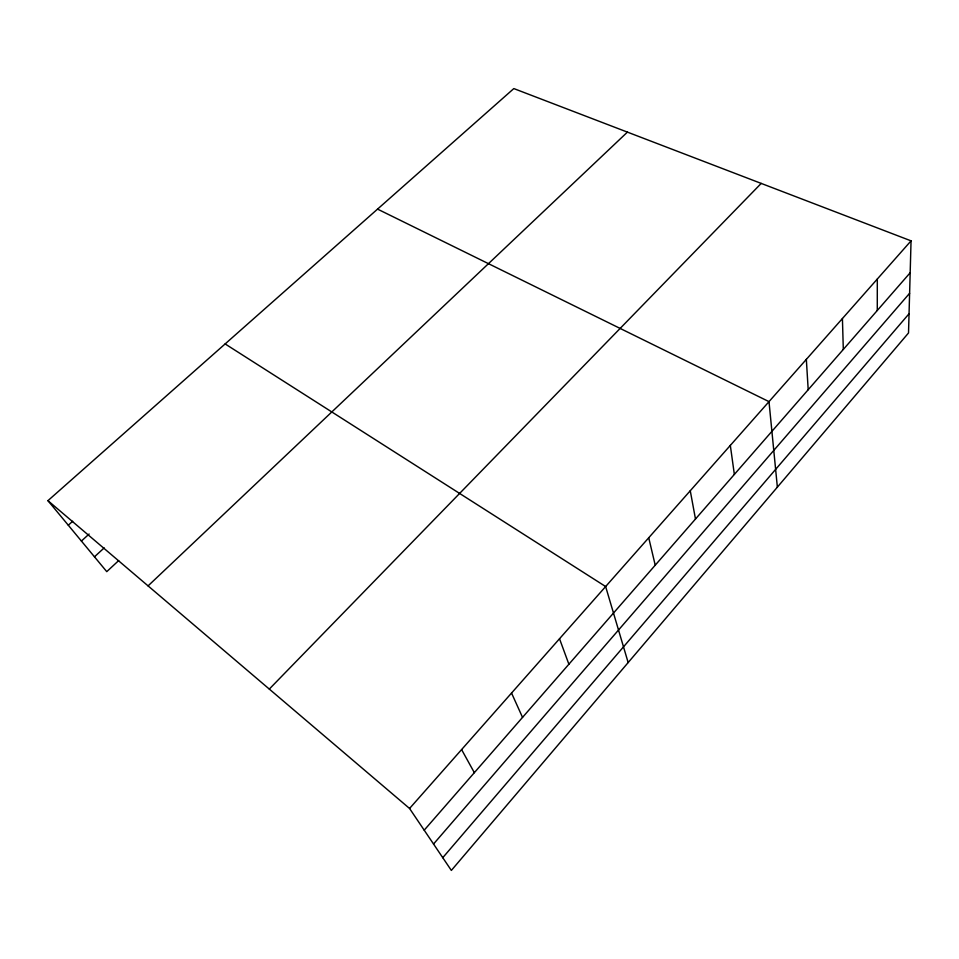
<?xml version="1.0" encoding="UTF-8"?>
<svg xmlns="http://www.w3.org/2000/svg" width="959" height="959" viewBox="0 0 959 959"><rect width="100%" height="100%" fill="white"/><g stroke="black" fill="none" stroke-linecap="round" stroke-linejoin="round"><path stroke-width="1.44" d="M877.281 310.476L877.305 279.045M911.05 240.853L908.521 332.953L451.353 870.424L409.565 808.473L47.95 500.658L513.82 88.576L911.05 240.853L409.565 808.473M442.758 857.694L909.048 313.749M433.54 844.016L909.611 293.286M424.202 830.182L910.175 272.752M269.299 689.077L761.206 183.409M148.07 585.889L627.414 132.126M118.688 560.583L106.761 571.648L47.95 500.658M94.473 556.819L104.183 547.901M81.407 541.044L89.115 534.031M68.293 525.208L72.68 521.264M377.558 209.11L768.998 401.641L777.365 487.148M225.137 343.933L605.632 586.536L628.157 662.561M461.591 749.578L474.345 772.666M511.543 693.045L522.535 717.392M559.517 638.742L568.879 664.227M648.728 537.759L655.225 565.199M690.264 490.744L695.479 519.011M730.326 445.396L734.354 474.429M806.339 359.373L808.197 389.714M842.422 318.532L843.309 349.448"/></g></svg>
